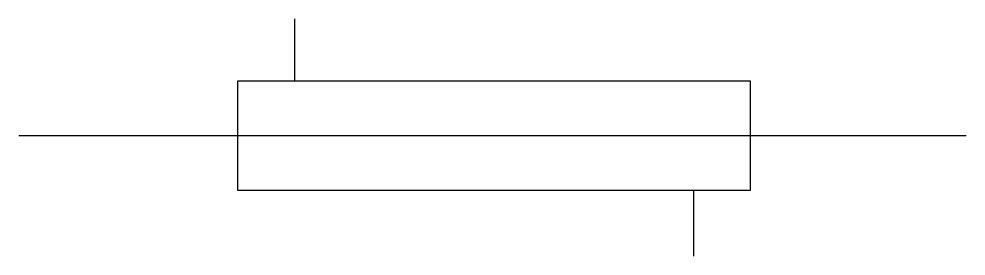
# Model space of a CAD drawing. Header units: metres. Extents: x 0 to 43.2, y -5.5 to 5.3.
import ezdxf

# ---------------------------------------------------------------- set-up
doc = ezdxf.new("R2010")
doc.units = ezdxf.units.M
doc.layers.add('003_THICK', color=7, linetype='Continuous')

msp = doc.modelspace()

# ---------------------------------------------------------------- linework, layer by layer
at = {"layer": '003_THICK'}
for points in [[(12.6, 2.51), (12.6, 5.34)], [(10, 2.51), (33.38, 2.51), (33.38, -2.51), (10, -2.51), (10, 2.51)], [(0, 0), (43.24, 0)], [(30.8, -2.51), (30.8, -5.51)]]:
    msp.add_lwpolyline(points, dxfattribs=at)

doc.saveas('drawing.dxf')
